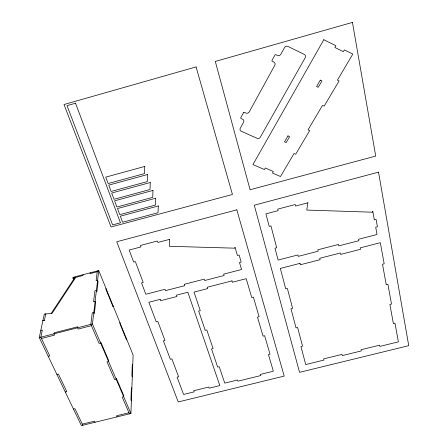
<?xml version="1.0" encoding="UTF-8"?>
<svg xmlns="http://www.w3.org/2000/svg" width="448" height="448" viewBox="0 0 448 448"><rect width="100%" height="100%" fill="white"/><g stroke="black" fill="none" stroke-linecap="round" stroke-linejoin="round"><path stroke-width="0.67" d="M51.167 313.46L74.777 277.659L75.583 277.609L52.013 313.426L44.307 314.093L39.267 337.607L81.379 425.6L130.917 413.504L133.123 355.096L98.739 270.575L73.091 277.318L72.951 278.141L73.78 280.062M126.616 339.102L126.571 339.982L119.879 323.534L119.935 322.666M113.064 305.782L112.997 306.634L105.918 289.257L106.002 288.428M130.917 413.504L92.439 323.971L98.739 270.575M97.317 270.95L96.141 280.678L97.591 280.297L98.095 281.518L96.914 291.665L96.398 290.427L94.914 290.814L93.587 301.762L95.105 301.364L95.631 302.618L94.343 313.69L93.806 312.418L92.254 312.822L90.854 324.38L99.053 343.392L100.615 342.994L100.716 341.97L108.623 360.388L108.539 361.43L106.999 361.822L114.705 379.691L116.222 379.316L116.295 378.252L123.732 395.59L123.682 396.665L122.181 397.034L129.438 413.868M90.199 272.821L90.087 273.638L97.216 271.762M83.098 274.686L82.975 275.509L72.951 278.141M44.397 320.342L42.885 320.734L44.397 320.342L45.802 313.706M40.785 330.529L42.33 330.137L40.835 337.21L49.756 355.902L48.21 356.294M39.267 337.607L92.439 323.971M41.434 338.475L54.561 335.11L53.967 333.838L54.158 332.825L77.745 326.771L77.599 327.779L78.165 329.062L91.409 325.668M56.885 374.41L58.402 374.03L66.791 391.614L65.29 391.989M73.455 409.041L74.934 408.677L82.841 425.242M82.32 424.155L94.573 421.159L95.077 422.257M128.962 412.759L116.609 415.778L117.096 416.881M131.393 400.943L130.928 399.846L131.393 387.794L131.846 388.881M132.3 376.914L131.852 375.838L132.283 364.728L132.72 365.792M144.76 166.432L144.525 173.589L108.142 183.54L105.745 177.134L144.76 166.432M147.538 174.524L147.291 181.602L111.104 191.453L108.735 185.125L147.538 174.524M150.276 182.521L150.018 189.521L114.027 199.282L111.686 193.021L150.276 182.521M152.986 190.428L152.718 197.344L116.922 207.015L114.61 200.827L152.986 190.428M155.663 198.24L155.383 205.083L119.784 214.665L117.494 208.544L155.663 198.24M158.312 205.962L158.021 212.727L122.606 222.225L120.35 216.177L158.312 205.962M169.702 239.327L169.333 246.288L234.903 248.181L234.998 247.24L237.429 255.478L239.114 255.041L241.181 262.097L239.506 262.534L241.562 269.506L223.692 274.126L224.118 275.503L204.697 280.521L204.249 279.149L184.24 284.323L184.71 285.684L165.474 290.651L164.987 289.296L145.824 294.252L141.54 282.884L143.181 282.458L135.335 261.57L133.666 262.007L129.158 250.046L140.941 246.932L140.409 245.482L157.321 241.007L157.836 242.463L169.702 239.327M307.854 202.793L306.762 210.062L372.568 212.212L372.764 211.232L374.343 219.845L376.085 219.391L377.429 226.761L375.698 227.209L377.037 234.494L358.568 239.266L358.854 240.705L338.789 245.89L338.481 244.462L317.811 249.805L318.136 251.222L298.267 256.357L297.92 254.946L278.124 260.058L274.988 248.192L276.685 247.75L270.95 225.926L269.226 226.38L265.927 213.881L278.107 210.655L277.726 209.143L295.221 204.518L295.585 206.035L307.854 202.793M243.499 112.722L240.811 117.65A0.722 0.672 -19.9 0 0 241.114 118.552L242.592 119.218A2.408 2.229 -19.5 0 1 243.589 122.209L240.257 128.285A2.391 2.201 -18.6 0 0 241.248 131.236L257.107 138.326A2.38 2.173 -20.4 0 0 260.299 137.262L305.234 57.674A2.559 2.352 -39.8 0 0 304.338 54.426L287.902 46.418A2.57 2.391 -40.9 0 0 284.497 47.594L280.84 54.27A2.554 2.386 -39.4 0 1 277.452 55.44L275.934 54.706A0.767 0.717 -38.6 0 0 274.921 55.059L272.031 60.357A0.762 0.711 -37 0 0 272.322 61.326L273.84 62.054A2.526 2.363 -36.1 0 1 274.803 65.279L249.2 111.972A2.425 2.251 -22.1 0 1 245.952 113.07L244.468 112.392A0.728 0.678 -21.2 0 0 243.499 112.722M323.803 39.726L252.941 164.556L264.404 169.529L265.289 168.006L273.358 171.517L272.468 173.034L280.482 176.512L294.056 153.535L295.674 154.252L309.686 130.581L308.056 129.836L322.504 105.386L324.15 106.154L339.08 80.942L337.417 80.142L352.817 54.068L344.383 49.896L343.347 51.671L334.858 47.482L335.888 45.696L323.803 39.726M287.958 135.895L284.508 141.848L286.138 142.582L289.598 136.634L287.958 135.895M320.292 80.147L316.585 86.542L318.254 87.332L321.966 80.948L320.292 80.147M75.533 103.214L67.021 105.644L112.616 224.918L120.467 222.796L75.533 103.214M196.084 66.92L64.019 104.524L111.054 226.985L232.439 194.471L196.084 66.92M352.442 22.4L215.303 61.449L250.079 189.745L375.721 156.083L352.442 22.4M236.818 209.832L116.726 241.763L178.254 401.951L284.206 376.079L236.818 209.832M378.521 172.161L254.268 205.195L299.566 372.327L408.733 345.677L378.521 172.161M160.177 299.348L148.842 302.266L156.234 321.866L157.825 321.462L164.959 340.463L163.391 340.861L170.33 359.274L171.881 358.887L178.59 376.751L177.061 377.132L183.596 394.458L194.13 391.877L193.71 390.734L208.83 387.027L209.238 388.181L219.839 385.582L187.841 292.23L176.428 295.17L176.898 296.509L160.664 300.681L160.177 299.348M231.963 280.879L207.278 287.23L207.715 288.579L194.012 292.107L200.278 310.649L198.666 311.058L205.201 330.316L206.786 329.918L213.097 348.594L211.534 348.986L217.678 367.091L219.218 366.71L224.767 383.124L237.524 379.999L237.899 381.158L260.826 375.547L260.467 374.377L273.336 371.224L268.447 354.536L270.004 354.15L264.634 335.731L263.049 336.123L257.482 317.134L259.09 316.73L253.372 297.125L251.742 297.539L246.21 278.684L232.378 282.24L231.963 280.879M300.003 263.368L280.33 268.43L285.734 288.882L287.381 288.467L292.583 308.286L290.965 308.694L296.033 327.891L297.629 327.494L302.518 346.114L300.95 346.5L305.715 364.549L323.96 360.08L323.663 358.887L342.009 354.39L342.289 355.594L361.323 350.93L361.066 349.72L379.574 345.184L379.82 346.399L398.395 341.852L395.002 323.243L393.394 323.641L389.878 304.461L391.507 304.058L387.901 284.256L386.243 284.67L382.491 264.242L384.177 263.81L380.33 242.693L360.276 247.856L360.556 249.278L340.614 254.402L340.312 252.991L319.771 258.278L320.096 259.683L300.35 264.757L300.003 263.368"/></g></svg>
